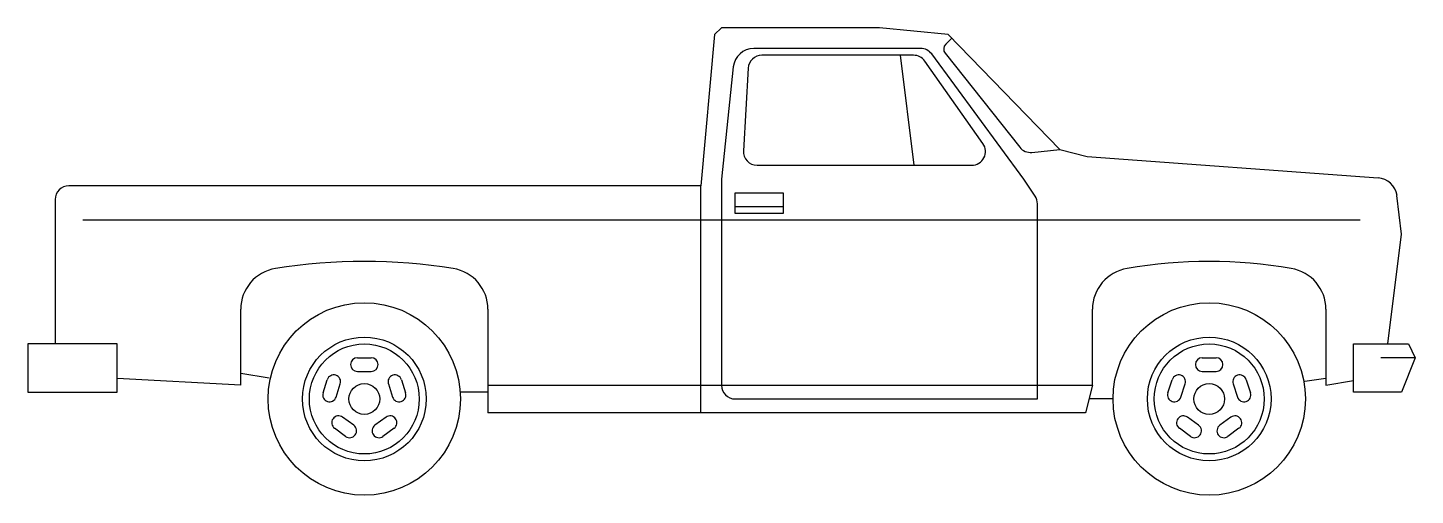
# Model space of a CAD drawing. Extents: x -5.13 to 0, y 0 to 1.73.
import ezdxf

# ---------------------------------------------------------------- set-up
doc = ezdxf.new("R2010")
doc.units = 0
doc.layers.get('0').update_dxf_attribs({"linetype": 'CONTINUOUS'})
doc.layers.add('CAR_DTL', color=7, linetype='CONTINUOUS')

msp = doc.modelspace()

# ---------------------------------------------------------------- linework, layer by layer
at = {"color": 0, "linetype": 'BYBLOCK'}
for p, q in [((-2.5908, 1.7018), (-2.6416, 1.143)), ((-2.5654, 1.7272), (-2.5908, 1.7018)), ((-1.9812, 1.7272), (-2.5654, 1.7272)), ((-1.7272, 1.7018), (-1.9812, 1.7272)), ((-1.3147, 1.2773), (-1.7272, 1.7018)), ((-1.736, 1.6667), (-1.7131, 1.6884)), ((-1.8551, 1.6256), (-2.4159, 1.6256)), ((-1.905, 1.6256), (-1.8542, 1.2192)), ((-1.5985, 1.2993), (-1.8136, 1.6041)), ((-1.7387, 1.6329), (-1.4625, 1.2857)), ((-2.4666, 1.5778), (-2.4845, 1.273)), ((-1.4175, 1.2667), (-1.3147, 1.2773)), ((-1.3147, 1.2773), (-1.2131, 1.2519)), ((-1.2131, 1.2519), (-0.1375, 1.1728)), ((-2.4338, 1.2192), (-1.64, 1.2192)), ((-2.6416, 1.143), (-4.9784, 1.143)), ((-2.6416, 0.3048), (-2.6416, 1.143)), ((-5.0292, 1.0922), (-5.0292, 0.5588)), ((-0.0508, 0.9652), (-0.0675, 1.1075)), ((-0.1016, 0.5588), (-0.0508, 0.9652)), ((-4.3434, 0.4064), (-4.3434, 0.687)), ((-3.429, 0.687), (-3.429, 0.3048)), ((-1.1938, 0.4064), (-1.1938, 0.687)), ((-0.3302, 0.687), (-0.3302, 0.4064)), ((-5.1308, 0.5588), (-5.1308, 0.381)), ((-4.8006, 0.5588), (-5.1308, 0.5588)), ((-4.8006, 0.381), (-4.8006, 0.5588)), ((-0.2286, 0.381), (-0.2286, 0.5588)), ((-0.2286, 0.5588), (-0.0254, 0.5588)), ((-0.0254, 0.5588), (0, 0.508)), ((0, 0.508), (-0.0508, 0.381)), ((-4.3434, 0.4064), (-4.8006, 0.4318)), ((-0.3302, 0.4064), (-0.2286, 0.4233)), ((-5.1308, 0.381), (-4.8006, 0.381)), ((-3.429, 0.4064), (-1.1938, 0.4064)), ((-1.1938, 0.4064), (-1.2192, 0.3048)), ((-0.0508, 0.381), (-0.2286, 0.381)), ((-1.2192, 0.3048), (-3.429, 0.3048))]:
    msp.add_line(p, q, dxfattribs=at)
for centre, radius in [((-3.8862, 0.3556), 0.3556), ((-0.762, 0.3556), 0.3556), ((-3.8862, 0.3556), 0.2286), ((-0.762, 0.3556), 0.2286), ((-3.8862, 0.3556), 0.0568), ((-0.762, 0.3556), 0.0568)]:
    msp.add_circle(centre, radius, dxfattribs=at)
for centre, radius, start, end in [((-1.7185, 1.6483), 0.0254, 133.4651, 217.4054), ((-2.4159, 1.5748), 0.0508, 90, 176.6335), ((-1.8551, 1.5748), 0.0508, 35.2176, 90), ((-1.64, 1.27), 0.0508, 270, 35.2176), ((-1.4227, 1.3173), 0.0508, 218.5074, 275.8728), ((-2.4338, 1.27), 0.0508, 176.6335, 270), ((-4.9784, 1.0922), 0.0508, 90, 180), ((-0.1429, 1.0968), 0.0762, 8.1301, 85.9144), ((-4.191, 0.687), 0.1524, 99.0847, 180), ((-3.8862, -1.2192), 2.0828, 80.9153, 99.0847), ((-3.5814, 0.687), 0.1524, 0, 80.9153), ((-1.0414, 0.687), 0.1524, 99.0847, 180), ((-0.762, -0.9118), 1.7754, 80.1585, 99.8415), ((-0.4826, 0.687), 0.1524, 0, 80.9153)]:
    msp.add_arc(centre, radius, start, end, dxfattribs=at)
at = {"layer": 'CAR_DTL'}
for p, q in [((-1.8291, 1.651), (-2.446, 1.651)), ((-1.4478, 1.1684), (-1.7882, 1.6303)), ((-2.5218, 1.5828), (-2.5654, 1.1684)), ((-2.5654, 1.1684), (-2.5654, 0.4064)), ((-1.4055, 1.105), (-1.4478, 1.1684)), ((-2.5146, 1.1176), (-2.3368, 1.1176)), ((-2.5146, 1.0414), (-2.5146, 1.1176)), ((-2.3368, 1.1176), (-2.3368, 1.0414)), ((-2.5146, 1.0668), (-2.3368, 1.0668)), ((-2.3368, 1.0414), (-2.5146, 1.0414)), ((-1.397, 0.3556), (-1.397, 1.0768)), ((-0.2032, 1.016), (-4.9276, 1.016)), ((-3.9116, 0.508), (-3.8608, 0.508)), ((-0.7874, 0.508), (-0.7366, 0.508)), ((0, 0.508), (-0.127, 0.508)), ((-4.238, 0.4325), (-4.3434, 0.4492)), ((-4.039, 0.3785), (-4.0233, 0.4269)), ((-3.9907, 0.3628), (-3.975, 0.4112)), ((-3.9116, 0.4572), (-3.8608, 0.4572)), ((-3.7974, 0.4112), (-3.7817, 0.3628)), ((-3.7491, 0.4269), (-3.7334, 0.3785)), ((-0.9148, 0.3785), (-0.8991, 0.4269)), ((-0.8665, 0.3628), (-0.8508, 0.4112)), ((-0.7874, 0.4572), (-0.7366, 0.4572)), ((-0.6732, 0.4112), (-0.6575, 0.3628)), ((-0.6249, 0.4269), (-0.6092, 0.3785)), ((-0.3302, 0.4318), (-0.4086, 0.42)), ((-3.429, 0.381), (-3.5306, 0.381)), ((-2.5146, 0.3556), (-1.397, 0.3556)), ((-1.1167, 0.3556), (-1.2065, 0.3556)), ((-3.9254, 0.2585), (-3.9665, 0.2883)), ((-3.8059, 0.2883), (-3.847, 0.2585)), ((-0.8012, 0.2585), (-0.8423, 0.2883)), ((-0.6817, 0.2883), (-0.7228, 0.2585)), ((-3.9552, 0.2174), (-3.9963, 0.2472)), ((-3.7761, 0.2472), (-3.8172, 0.2174)), ((-0.831, 0.2174), (-0.8721, 0.2472)), ((-0.6519, 0.2472), (-0.693, 0.2174))]:
    msp.add_line(p, q, dxfattribs=at)
for centre in [(-3.8862, 0.3556), (-0.762, 0.3556)]:
    msp.add_circle(centre, 0.2032, dxfattribs=at)
for centre, radius, start, end in [((-2.446, 1.5748), 0.0762, 90, 173.991), ((-1.8291, 1.6002), 0.0508, 36.3844, 90), ((-1.4478, 1.0768), 0.0508, 0, 33.6901), ((-3.9116, 0.4826), 0.0254, 90, 270), ((-3.8608, 0.4826), 0.0254, 270, 90), ((-0.7874, 0.4826), 0.0254, 90, 270), ((-0.7366, 0.4826), 0.0254, 270, 90), ((-3.9991, 0.419), 0.0254, 342, 162), ((-3.7733, 0.419), 0.0254, 18, 198), ((-0.8749, 0.419), 0.0254, 342, 162), ((-0.6491, 0.419), 0.0254, 18, 198), ((-4.0148, 0.3707), 0.0254, 162, 342), ((-3.7576, 0.3707), 0.0254, 198, 18), ((-2.5146, 0.4064), 0.0508, 180, 270), ((-0.8906, 0.3707), 0.0254, 162, 342), ((-0.6334, 0.3707), 0.0254, 198, 18), ((-3.9814, 0.2678), 0.0254, 54, 234), ((-3.9403, 0.2379), 0.0254, 234, 54), ((-3.8321, 0.2379), 0.0254, 126, 306), ((-3.791, 0.2678), 0.0254, 306, 126), ((-0.8572, 0.2678), 0.0254, 54, 234), ((-0.8161, 0.2379), 0.0254, 234, 54), ((-0.7079, 0.2379), 0.0254, 126, 306), ((-0.6668, 0.2678), 0.0254, 306, 126)]:
    msp.add_arc(centre, radius, start, end, dxfattribs=at)

doc.saveas('drawing.dxf')
